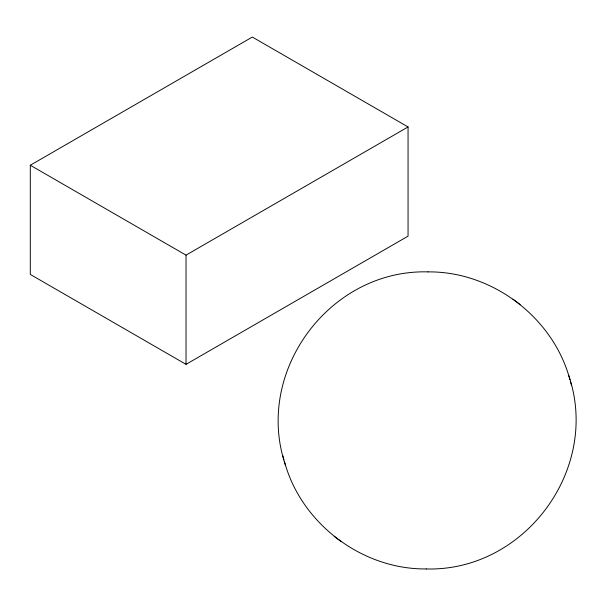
<?xml version="1.0" encoding="UTF-8"?>
<svg xmlns="http://www.w3.org/2000/svg" width="606" height="606" viewBox="0 0 606 606"><rect width="100%" height="100%" fill="white"/><g stroke="black" fill="none" stroke-linecap="round" stroke-linejoin="round"><path stroke-width="0.91" d="M30.3 165.233L252.331 37.049L408.058 126.957L408.058 236.151L186.027 364.342L30.3 274.427L30.3 165.233L186.027 255.141L408.058 126.957M428.018 271.889C492.284 271.238 553.323 317.476 569.913 379.614M284.35 461.219C300.94 523.357 361.979 569.595 426.245 568.936M428.078 271.882C329.732 269.132 253.649 371.751 285.479 465.249M426.185 568.951C524.531 571.7 600.614 469.082 568.776 375.584M516.691 301.94L520.107 304.53M512.971 299.152L516.251 301.636M334.156 536.302L337.572 538.893M338.012 539.196L341.284 541.681M570.352 381.219L571.496 385.295M282.767 455.538L283.911 459.613M186.027 255.141L186.027 364.342"/></g></svg>
